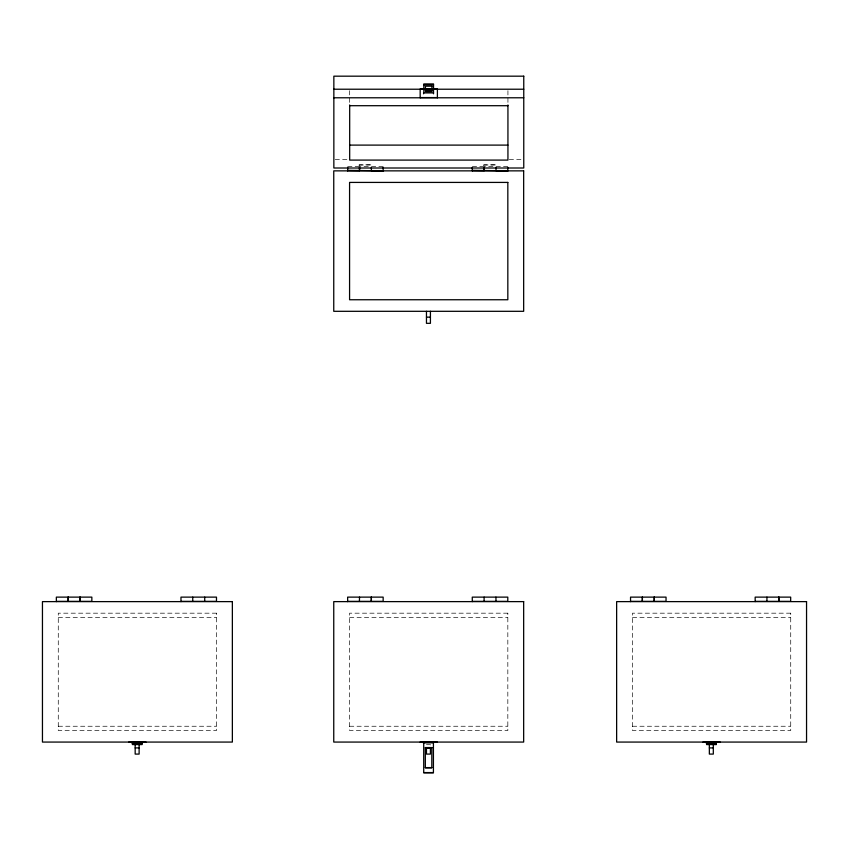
<?xml version="1.0" encoding="UTF-8"?>
<svg xmlns="http://www.w3.org/2000/svg" width="849" height="849" viewBox="0 0 849 849"><rect width="100%" height="100%" fill="white"/><g stroke="black" fill="none" stroke-linecap="round" stroke-linejoin="round"><path stroke-width="0.64" stroke-dasharray="4.25 3.18" d="M335.175 159.442L348.355 159.442M509.251 159.442L522.443 159.442M359.148 165.024L372 164.876L359.148 164.876L359.148 167.593M483.781 165.024L496.633 164.876L483.781 164.876L483.781 167.593M58.273 617.456L216.537 617.456M349.576 617.456L507.829 617.456M632.463 617.456L790.727 617.456M58.273 726.245L216.537 726.245M349.576 726.245L507.829 726.245M632.463 726.245L790.727 726.245M426.463 744.7L430.422 744.7L430.422 747.088M507.935 90.705L507.935 104.448M507.787 166.637L484.248 166.637M484.047 166.637L472.277 166.637M383.154 166.637L359.626 166.637M359.414 166.637L347.644 166.637M349.682 90.705L349.682 104.448M216.537 613.18L58.273 613.18L58.273 730.511L216.537 730.511L216.537 613.18M507.829 613.18L349.576 613.18L349.576 730.511L507.829 730.511L507.829 613.18M790.727 613.18L632.463 613.18L632.463 730.511L790.727 730.511L790.727 613.18"/><path stroke-width="1.27" d="M423.821 84.847L433.531 84.847M333.848 89.219L523.759 89.219M425.423 90.62L431.918 90.62M433.531 92.891L423.821 92.891L423.821 83.924L433.531 83.924L433.531 93.804M420.17 97.571L437.394 97.571M333.848 97.784L523.759 97.784M349.682 105.7L507.935 105.7M349.682 145.105L507.935 145.105M347.644 170.362L383.504 170.861M472.277 170.362L508.127 170.861M347.644 170.607L359.414 170.607L359.414 167.423M472.277 170.607L484.047 170.607L484.047 167.423M426.463 317.144L430.422 317.144M56.352 601.368L91.851 601.368L91.851 597.123L56.352 597.123L56.352 601.623M180.975 601.368L216.484 601.368L216.484 597.123L180.975 597.123L180.975 601.623M347.644 601.368L383.154 601.368L383.154 597.123L347.644 597.123L347.644 601.623M472.277 601.368L507.787 601.368L507.787 597.123L472.277 597.123L472.277 601.623M630.542 601.368L666.041 601.368L666.041 597.123L630.542 597.123L630.542 601.623M755.164 601.368L790.674 601.368L790.674 597.123L755.164 597.123L755.164 601.623M423.715 742.833L433.425 742.833M142.123 743.607L132.412 743.607L132.412 744.573L142.123 744.573L142.123 742.567M716.312 743.607L706.601 743.607L706.601 744.573L716.312 744.573L716.312 742.567M425.328 747.81L431.812 747.81M135.171 747.916L139.119 747.916M709.35 747.916L713.309 747.916M425.328 767.602L431.812 767.602M423.715 772.579L433.425 772.579M778.904 597.123L778.904 601.103M778.798 597.123L778.798 601.103M766.934 597.123L766.934 601.389M720.175 742.068L702.961 742.068M713.309 744.403L713.309 754.092L709.35 754.092L709.35 744.403M706.389 742.567L706.389 743.554M654.271 597.123L654.271 601.389M654.176 597.123L654.176 601.368M642.406 597.123L642.406 601.103M642.3 597.123L642.3 601.103M507.935 104.958L507.935 160.09L349.682 160.09L349.682 104.958M507.787 167.423L507.787 170.628L496.018 170.607L496.018 167.423M495.912 597.123L496.018 601.103M484.248 167.571L484.248 170.628M484.142 597.123L484.047 601.389M472.277 167.423L472.277 170.861M437.394 97.815L437.394 88.975L420.17 88.975L420.17 97.815M437.288 742.068L420.075 742.068M433.425 742.461L433.425 772.823L423.715 772.823L423.715 742.588M430.422 311.307L430.422 323.331L426.463 323.331L426.463 311.307M423.598 92.828L423.598 93.804M423.492 742.461L423.492 743.31M383.154 167.423L383.154 170.628L371.384 170.607L371.384 167.423M371.384 597.123L371.384 601.103M371.278 597.123L371.278 601.103M359.626 167.423L359.626 170.628M359.52 597.123L359.414 601.389M347.644 167.423L347.644 170.861M204.715 597.123L204.715 601.103M192.744 597.123L192.744 601.389M145.986 742.068L128.772 742.068M139.119 744.403L139.119 754.092L135.171 754.092L135.171 744.403M132.2 742.567L132.2 743.554M80.093 597.123L80.093 601.103M79.986 597.123L79.986 601.103M68.217 597.123L68.217 601.368M68.111 597.123L68.111 601.389M523.759 76.177L333.848 76.177L333.848 168.006L523.759 168.006L523.759 76.177M431.918 86.184L425.423 86.184L425.423 91.554L431.918 91.554L431.918 86.184M523.663 170.861L333.753 170.861L333.753 311.307L523.663 311.307L523.663 170.861M507.829 182.418L349.576 182.418L349.576 299.75L507.829 299.75L507.829 182.418M232.361 601.623L42.45 601.623L42.45 742.068L232.361 742.068L232.361 601.623M523.663 601.623L333.753 601.623L333.753 742.068L523.663 742.068L523.663 601.623M806.55 601.623L616.639 601.623L616.639 742.068L806.55 742.068L806.55 601.623M431.812 747.555L425.328 747.555L425.328 767.857L431.812 767.857L431.812 747.555M430.422 747.916L426.463 747.916L426.463 754.092L430.422 754.092L430.422 747.884"/></g></svg>
